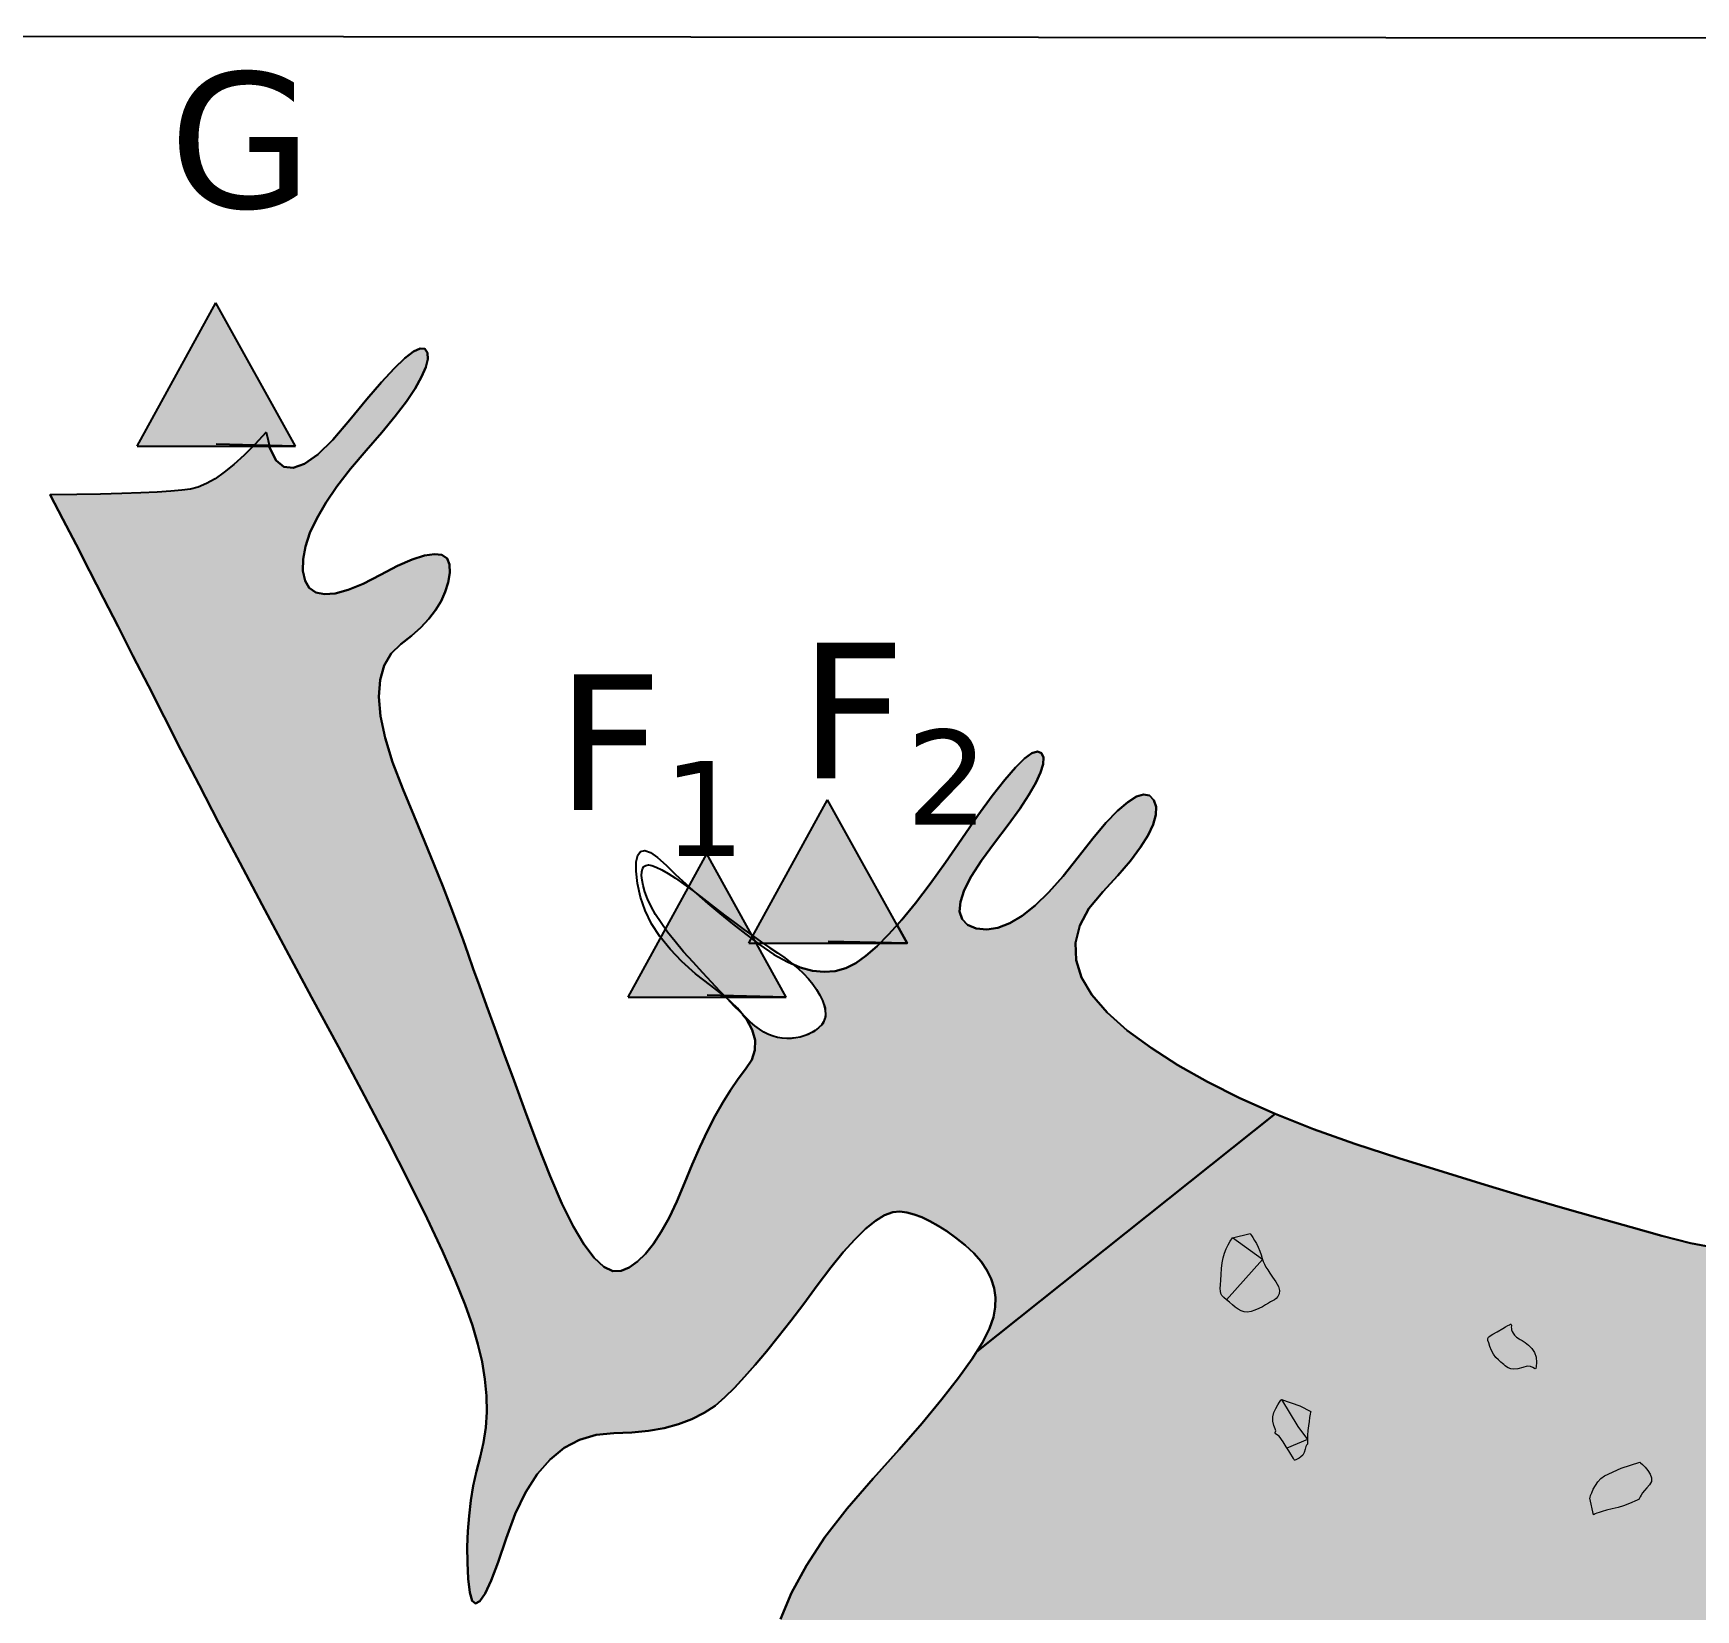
# Model space of a CAD drawing. Header units: metres. Extents: x -1178 to 131, y -250 to 398.
# Drawn here: x -793.3 to -719.8, y 328.3 to 398 of the extents above; entities that cross this region are included whole.
import ezdxf

# ---------------------------------------------------------------- set-up
doc = ezdxf.new("R2010")
doc.units = ezdxf.units.M
doc.header["$MEASUREMENT"] = 0
for name, color, linetype in [('Espace Papier - Cadre Visible', 250, 'Continuous'), ('Topo Dessin - Entrées', 250, 'Continuous'), ('Topo Dessin - Galeries', 1, 'Continuous'), ('Topo Dessin - Puits', 248, 'Continuous'), ('Topo Dessin - Spéléothèmes', 26, 'Continuous')]:
    doc.layers.add(name, color=color, linetype=linetype)
doc.layers.add('Topo Dessin - Fond', color=7, linetype='Continuous', true_color=0xdedede)
doc.styles.add('PUITS', font='WINGDNG3.TTF')
doc.linetypes.add('PUITS_2-', pattern='A,0.6,["q",PUITS,S=1,R=0,X=-0.4,Y=-1],0.6', length=1.2)

# ---------------------------------------------------------------- blocks, each defined once
blk = doc.blocks.new('*U113')
at = {"layer": 'Topo Dessin - Spéléothèmes'}
h = blk.add_hatch(color=255, dxfattribs=at)
h.dxf.hatch_style = 2
edge = h.paths.add_edge_path()
edge.add_spline(control_points=[(-0.951, 0.962), (-0.951, 0.962), (-1.165, 0.107), (-0.737, -0.214), (-0.31, -0.536), (-0.807, -0.459), (-0.31, -0.536), (0.439, -0.963), (0.76, -1.177), (0.76, -1.177), (0.76, -1.177), (1.081, -0.963), (0.974, -0.536), (0.867, -0.108), (1.081, -0.536), (0.867, -0.108), (0.653, 0.32), (0.439, 1.069), (0.439, 1.069), (0.439, 1.069), (-0.095, 1.069), (-0.095, 1.069), (-0.095, 1.069), (-0.951, 0.962), (-0.951, 0.962)], knot_values=[0, 0, 0, 0, 1, 1, 1, 2, 2, 2, 3, 3, 3, 4, 4, 4, 5, 5, 5, 6, 6, 6, 7, 7, 7, 8, 8, 8, 8], degree=3, periodic=0)
at = {"layer": 'Topo Dessin - Spéléothèmes', "lineweight": 5}
for points in [[(-0.951, 0.962), (0.225, 0.213), (0.867, -0.108)], [(0.867, -0.108), (0.225, -0.856)]]:
    blk.add_lwpolyline(points, dxfattribs=at)
at = {"layer": 'Topo Dessin - Spéléothèmes', "lineweight": 9}
blk.add_open_spline([(-0.951, 0.962), (-0.951, 0.962), (-1.165, 0.107), (-0.737, -0.214), (-0.31, -0.536), (-0.807, -0.459), (-0.31, -0.536), (0.439, -0.963), (0.76, -1.177), (0.76, -1.177), (0.76, -1.177), (1.081, -0.963), (0.974, -0.536), (0.867, -0.108), (1.081, -0.536), (0.867, -0.108), (0.653, 0.32), (0.439, 1.069), (0.439, 1.069), (0.439, 1.069), (-0.095, 1.069), (-0.095, 1.069), (-0.095, 1.069), (-0.951, 0.962), (-0.951, 0.962)], degree=3, knots=[0, 0, 0, 0, 1, 1, 1, 2, 2, 2, 3, 3, 3, 4, 4, 4, 5, 5, 5, 6, 6, 6, 7, 7, 7, 8, 8, 8, 8], dxfattribs=at)
blk = doc.blocks.new('Pierre 010')
at = {"layer": 'Topo Dessin - Spéléothèmes'}
h = blk.add_hatch(color=255, dxfattribs=at)
h.dxf.hatch_style = 2
edge = h.paths.add_edge_path()
edge.add_spline(control_points=[(-0.777, -0.303), (-0.786, -0.744), (-0.353, -1.194), (-0.353, -1.194), (-0.353, -1.194), (0.24, -1.387), (0.24, -1.387), (0.24, -1.387), (0.216, -1.283), (0.41, -0.69), (0.603, -0.097), (0.611, 0.344), (0.611, 0.344), (0.611, 0.344), (0.46, 0.528), (0.364, 0.945), (0.268, 1.363), (-0.542, 1.067), (-0.542, 1.067), (-0.542, 1.067), (-0.711, 0.37), (-0.711, 0.37), (-0.711, 0.37), (-0.777, -0.303), (-0.777, -0.303)], knot_values=[0, 0, 0, 0, 1, 1, 1, 2, 2, 2, 3, 3, 3, 4, 4, 4, 5, 5, 5, 6, 6, 6, 7, 7, 7, 8, 8, 8, 8], degree=3, periodic=0)
at = {"layer": 'Topo Dessin - Spéléothèmes', "lineweight": 9}
blk.add_open_spline([(-0.777, -0.303), (-0.786, -0.744), (-0.353, -1.194), (-0.353, -1.194), (-0.353, -1.194), (0.24, -1.387), (0.24, -1.387), (0.24, -1.387), (0.216, -1.283), (0.41, -0.69), (0.603, -0.097), (0.611, 0.344), (0.611, 0.344), (0.611, 0.344), (0.46, 0.528), (0.364, 0.945), (0.268, 1.363), (-0.542, 1.067), (-0.542, 1.067), (-0.542, 1.067), (-0.711, 0.37), (-0.711, 0.37), (-0.711, 0.37), (-0.777, -0.303), (-0.777, -0.303)], degree=3, knots=[0, 0, 0, 0, 1, 1, 1, 2, 2, 2, 3, 3, 3, 4, 4, 4, 5, 5, 5, 6, 6, 6, 7, 7, 7, 8, 8, 8, 8], dxfattribs=at)
blk = doc.blocks.new('Pierre 016')
at = {"layer": 'Topo Dessin - Spéléothèmes'}
h = blk.add_hatch(color=255, dxfattribs=at)
h.dxf.hatch_style = 2
edge = h.paths.add_edge_path()
edge.add_spline(control_points=[(0.192, 0.604), (-0.45, 0.283), (-0.45, 1.031), (-0.45, 0.283), (-0.45, -0.466), (-0.557, -0.359), (-0.129, -0.466), (0.298, -0.573), (0.726, -0.359), (0.726, -0.359), (0.726, -0.359), (1.047, -0.359), (1.154, 0.176), (1.261, 0.71), (1.688, 0.39), (1.261, 0.71), (0.833, 1.031), (0.192, 0.604), (0.192, 0.604)], knot_values=[0, 0, 0, 0, 1, 1, 1, 2, 2, 2, 3, 3, 3, 4, 4, 4, 5, 5, 5, 6, 6, 6, 6], degree=3, periodic=0)
at = {"layer": 'Topo Dessin - Spéléothèmes', "lineweight": 9}
blk.add_open_spline([(0.192, 0.604), (-0.45, 0.283), (-0.45, 1.031), (-0.45, 0.283), (-0.45, -0.466), (-0.557, -0.359), (-0.129, -0.466), (0.298, -0.573), (0.726, -0.359), (0.726, -0.359), (0.726, -0.359), (1.047, -0.359), (1.154, 0.176), (1.261, 0.71), (1.688, 0.39), (1.261, 0.71), (0.833, 1.031), (0.192, 0.604), (0.192, 0.604)], degree=3, knots=[0, 0, 0, 0, 1, 1, 1, 2, 2, 2, 3, 3, 3, 4, 4, 4, 5, 5, 5, 6, 6, 6, 6], dxfattribs=at)
blk = doc.blocks.new('*U103')
at = {"layer": 'Topo Dessin - Spéléothèmes'}
h = blk.add_hatch(color=255, dxfattribs=at)
h.dxf.hatch_style = 2
edge = h.paths.add_edge_path()
edge.add_spline(control_points=[(0.312, 1.058), (-0.009, 0.95), (-0.33, 0.737), (-0.651, 0.309), (-0.971, -0.119), (-1.078, -0.119), (-0.971, -0.44), (-0.864, -0.761), (-0.864, -1.081), (-0.543, -1.189), (-0.223, -1.295), (0.205, -1.295), (0.205, -1.295), (0.205, -1.295), (0.633, -1.402), (0.633, -0.867), (0.633, -0.333), (0.633, -0.226), (0.74, 0.095), (0.847, 0.416), (0.847, 0.843), (0.847, 0.843), (0.847, 0.843), (0.312, 1.058), (0.312, 1.058)], knot_values=[0, 0, 0, 0, 1, 1, 1, 2, 2, 2, 3, 3, 3, 4, 4, 4, 5, 5, 5, 6, 6, 6, 7, 7, 7, 8, 8, 8, 8], degree=3, periodic=0)
at = {"layer": 'Topo Dessin - Spéléothèmes', "lineweight": 5}
blk.add_lwpolyline([(-0.971, -0.44), (0.693, -0.055), (0.312, 1.058)], dxfattribs=at)
at = {"layer": 'Topo Dessin - Spéléothèmes', "lineweight": 9}
blk.add_open_spline([(0.312, 1.058), (-0.009, 0.95), (-0.33, 0.737), (-0.651, 0.309), (-0.971, -0.119), (-1.078, -0.119), (-0.971, -0.44), (-0.864, -0.761), (-0.864, -1.081), (-0.543, -1.189), (-0.223, -1.295), (0.205, -1.295), (0.205, -1.295), (0.205, -1.295), (0.633, -1.402), (0.633, -0.867), (0.633, -0.333), (0.633, -0.226), (0.74, 0.095), (0.847, 0.416), (0.847, 0.843), (0.847, 0.843), (0.847, 0.843), (0.312, 1.058), (0.312, 1.058)], degree=3, knots=[0, 0, 0, 0, 1, 1, 1, 2, 2, 2, 3, 3, 3, 4, 4, 4, 5, 5, 5, 6, 6, 6, 7, 7, 7, 8, 8, 8, 8], dxfattribs=at)

msp = doc.modelspace()

# ---------------------------------------------------------------- hatches: boundary and pattern name
at = {"layer": 'Topo Dessin - Entrées'}
h = msp.add_hatch(color=256, dxfattribs=at)
h.dxf.hatch_style = 1
h.paths.add_polyline_path([(-788.707, 379.764), (-781.707, 379.764), (-785.231, 386.097)])
h = msp.add_hatch(color=256, dxfattribs=at)
h.dxf.hatch_style = 1
h.paths.add_polyline_path([(-761.648, 357.78), (-754.648, 357.78), (-758.171, 364.113)])
h = msp.add_hatch(color=256, dxfattribs=at)
h.dxf.hatch_style = 1
h.paths.add_polyline_path([(-766.993, 355.397), (-759.993, 355.397), (-763.516, 361.73)])
at = {"layer": 'Topo Dessin - Fond'}
h = msp.add_hatch(color=256, dxfattribs=at)
h.dxf.hatch_style = 1
h.paths.add_polyline_path([(-754.338, 345.785), (-753.999, 345.66), (-753.646, 345.494), (-753.278, 345.288), (-752.895, 345.041), (-752.496, 344.753), (-752.083, 344.425), (-751.695, 344.071), (-751.373, 343.704), (-751.117, 343.324), (-750.927, 342.933), (-750.803, 342.529), (-750.745, 342.112), (-750.752, 341.683), (-750.826, 341.242), (-751.002, 340.739), (-751.319, 340.125), (-751.582, 339.707), (-738.364, 350.236), (-739.929, 350.933), (-741.366, 351.65), (-742.677, 352.387), (-743.86, 353.145), (-744.916, 353.924), (-745.802, 354.71), (-746.473, 355.49), (-746.93, 356.265), (-747.172, 357.034), (-747.201, 357.797), (-747.015, 358.555), (-746.614, 359.307), (-745.999, 360.054), (-745.332, 360.768), (-744.775, 361.423), (-744.328, 362.019), (-743.991, 362.556), (-743.764, 363.033), (-743.647, 363.452), (-743.64, 363.811), (-743.743, 364.111), (-743.934, 364.308), (-744.189, 364.359), (-744.509, 364.263), (-744.894, 364.021), (-745.344, 363.632), (-745.858, 363.097), (-746.438, 362.415), (-747.082, 361.587), (-747.745, 360.748), (-748.379, 360.037), (-748.986, 359.453), (-749.564, 358.995), (-750.114, 358.664), (-750.635, 358.46), (-751.129, 358.382), (-751.594, 358.431), (-751.976, 358.589), (-752.22, 358.837), (-752.326, 359.175), (-752.294, 359.603), (-752.123, 360.122), (-751.814, 360.73), (-751.367, 361.429), (-750.782, 362.218), (-750.177, 363.009), (-749.671, 363.716), (-749.264, 364.339), (-748.955, 364.877), (-748.745, 365.331), (-748.633, 365.7), (-748.621, 365.984), (-748.707, 366.184), (-748.88, 366.263), (-749.13, 366.184), (-749.455, 365.948), (-749.857, 365.553), (-750.335, 365.001), (-750.889, 364.291), (-751.52, 363.423), (-752.226, 362.398), (-752.951, 361.346), (-753.636, 360.398), (-754.282, 359.554), (-754.888, 358.814), (-755.095, 358.583), (-754.648, 357.78), (-755.852, 357.78), (-755.982, 357.648), (-756.47, 357.221), (-756.919, 356.899), (-757.36, 356.675), (-757.827, 356.544), (-758.319, 356.506), (-758.836, 356.561), (-759.379, 356.709), (-759.676, 356.834), (-759.485, 356.674), (-759.238, 356.442), (-759.018, 356.207), (-758.823, 355.969), (-758.654, 355.728), (-758.512, 355.483), (-758.399, 355.244), (-758.281, 354.911), (-758.26, 354.532), (-758.375, 354.218), (-758.563, 354.03), (-758.784, 353.866), (-759.11, 353.706), (-759.379, 353.629), (-759.566, 353.593), (-759.872, 353.558), (-760.172, 353.575), (-760.377, 353.609), (-760.581, 353.666), (-760.783, 353.745), (-760.983, 353.847), (-761.182, 353.972), (-761.379, 354.12), (-761.574, 354.29), (-761.925, 354.624), (-761.756, 354.415), (-761.498, 353.946), (-761.373, 353.491), (-761.38, 353.05), (-761.52, 352.624), (-761.792, 352.211), (-762.13, 351.777), (-762.469, 351.287), (-762.807, 350.74), (-763.145, 350.138), (-763.484, 349.478), (-763.822, 348.763), (-764.161, 347.991), (-764.499, 347.163), (-764.839, 346.353), (-765.181, 345.636), (-765.527, 345.012), (-765.875, 344.481), (-766.226, 344.043), (-766.58, 343.697), (-766.937, 343.445), (-767.297, 343.286), (-767.67, 343.275), (-768.069, 343.468), (-768.494, 343.863), (-768.943, 344.463), (-769.419, 345.266), (-769.919, 346.272), (-770.445, 347.481), (-770.996, 348.894), (-771.538, 350.351), (-772.034, 351.692), (-772.485, 352.916), (-772.891, 354.025), (-773.252, 355.017), (-773.568, 355.893), (-773.839, 356.653), (-774.064, 357.297), (-774.287, 357.924), (-774.549, 358.633), (-774.851, 359.423), (-775.192, 360.295), (-775.573, 361.249), (-775.993, 362.284), (-776.453, 363.401), (-776.952, 364.6), (-777.408, 365.784), (-777.736, 366.859), (-777.938, 367.824), (-778.012, 368.679), (-777.96, 369.424), (-777.781, 370.059), (-777.475, 370.585), (-777.042, 371), (-776.574, 371.365), (-776.162, 371.738), (-775.807, 372.12), (-775.508, 372.51), (-775.266, 372.909), (-775.08, 373.316), (-774.95, 373.732), (-774.877, 374.156), (-774.885, 374.529), (-775.001, 374.792), (-775.223, 374.946), (-775.553, 374.989), (-775.99, 374.923), (-776.535, 374.747), (-777.186, 374.461), (-777.945, 374.065), (-778.709, 373.674), (-779.377, 373.401), (-779.95, 373.246), (-780.426, 373.209), (-780.807, 373.291), (-781.092, 373.491), (-781.281, 373.809), (-781.374, 374.246), (-781.37, 374.763), (-781.267, 375.322), (-781.065, 375.923), (-780.765, 376.567), (-780.366, 377.253), (-779.868, 377.981), (-779.272, 378.752), (-778.576, 379.565), (-777.883, 380.362), (-777.291, 381.086), (-776.8, 381.737), (-776.411, 382.314), (-776.123, 382.818), (-775.937, 383.249), (-775.852, 383.607), (-775.869, 383.892), (-775.982, 384.062), (-776.185, 384.078), (-776.478, 383.938), (-776.862, 383.644), (-777.336, 383.194), (-777.9, 382.59), (-778.554, 381.831), (-779.298, 380.917), (-780.047, 380.041), (-780.714, 379.395), (-781.299, 378.981), (-781.803, 378.798), (-782.224, 378.846), (-782.564, 379.125), (-782.887, 379.764), (-783.569, 379.764), (-783.972, 379.361), (-784.425, 378.95), (-784.854, 378.603), (-785.261, 378.321), (-785.644, 378.104), (-786.005, 377.951), (-786.342, 377.863), (-786.725, 377.81), (-787.22, 377.763), (-787.827, 377.722), (-788.546, 377.688), (-789.379, 377.659), (-790.323, 377.637), (-791.38, 377.622), (-792.549, 377.612), (-791.989, 376.53), (-791.408, 375.406), (-790.808, 374.24), (-790.189, 373.033), (-789.549, 371.783), (-788.89, 370.492), (-788.211, 369.16), (-787.513, 367.785), (-786.773, 366.336), (-785.969, 364.78), (-785.101, 363.117), (-784.169, 361.347), (-783.174, 359.469), (-782.115, 357.485), (-780.991, 355.393), (-779.804, 353.194), (-778.645, 351.031), (-777.605, 349.045), (-776.685, 347.238), (-775.883, 345.608), (-775.201, 344.157), (-774.638, 342.883), (-774.195, 341.787), (-773.871, 340.87), (-773.634, 340.054), (-773.453, 339.263), (-773.327, 338.498), (-773.258, 337.759), (-773.243, 337.045), (-773.285, 336.356), (-773.382, 335.693), (-773.534, 335.056), (-773.7, 334.425), (-773.838, 333.783), (-773.947, 333.128), (-774.027, 332.461), (-774.079, 331.783), (-774.102, 331.092), (-774.097, 330.389), (-774.063, 329.675), (-773.995, 329.072), (-773.886, 328.705), (-773.736, 328.573), (-773.546, 328.678), (-773.315, 329.018), (-773.044, 329.593), (-772.732, 330.405), (-772.38, 331.452), (-771.979, 332.545), (-771.523, 333.491), (-771.011, 334.292), (-770.444, 334.948), (-769.821, 335.457), (-769.142, 335.822), (-768.408, 336.04), (-767.618, 336.113), (-766.826, 336.138), (-766.085, 336.212), (-765.395, 336.336), (-764.756, 336.509), (-764.169, 336.732), (-763.632, 337.005), (-763.147, 337.327), (-762.712, 337.698), (-762.291, 338.123), (-761.844, 338.602), (-761.371, 339.138), (-760.873, 339.728), (-760.349, 340.375), (-759.8, 341.077), (-759.225, 341.834), (-758.624, 342.647), (-758.031, 343.434), (-757.476, 344.113), (-756.96, 344.683), (-756.484, 345.146), (-756.047, 345.5), (-755.648, 345.746), (-755.289, 345.885), (-754.969, 345.915), (-754.661, 345.87)])
h.paths.add_polyline_path([(-761.367, 362.146), (-752.233, 362.146), (-752.233, 374.227), (-761.367, 374.227)], flags=25)
h = msp.add_hatch(color=256, dxfattribs=at)
h.dxf.hatch_style = 1
h.paths.add_polyline_path([(-698.182, 319.368), (-698.598, 320.436), (-698.654, 321.259), (-698.557, 321.836), (-698.321, 322.381), (-697.947, 322.895), (-697.436, 323.378), (-696.786, 323.83), (-695.997, 324.251), (-695.163, 324.661), (-694.373, 325.08), (-693.628, 325.506), (-692.929, 325.942), (-692.275, 326.385), (-691.666, 326.837), (-691.102, 327.298), (-690.583, 327.767), (-690.141, 328.333), (-689.81, 329.086), (-689.589, 330.024), (-689.477, 331.148), (-689.477, 331.658), (-714.998, 345.362), (-715.822, 344.803), (-716.735, 344.438), (-717.734, 344.267), (-718.822, 344.291), (-719.996, 344.51), (-721.264, 344.844), (-722.631, 345.218), (-724.096, 345.63), (-725.661, 346.081), (-727.324, 346.57), (-729.086, 347.098), (-730.947, 347.665), (-732.907, 348.27), (-734.853, 348.905), (-736.672, 349.56), (-738.364, 350.236), (-751.582, 339.707), (-751.776, 339.4), (-752.372, 338.563), (-753.109, 337.616), (-753.985, 336.557), (-755.002, 335.387), (-756.158, 334.106), (-757.303, 332.788), (-758.286, 331.506), (-759.105, 330.261), (-759.762, 329.052), (-760.256, 327.88), (-760.587, 326.744), (-760.755, 325.645), (-760.76, 324.582), (-760.689, 323.484), (-760.626, 322.282), (-760.572, 320.974), (-760.528, 319.561), (-760.492, 318.042), (-760.465, 316.418), (-760.447, 314.689), (-760.438, 312.854), (-760.414, 311.025), (-760.351, 309.314), (-760.248, 307.719), (-760.107, 306.242), (-759.927, 304.881), (-759.707, 303.638), (-759.449, 302.512), (-759.151, 301.503), (-758.837, 300.517), (-758.531, 299.458), (-758.231, 298.327), (-757.938, 297.124), (-757.653, 295.849), (-757.374, 294.501), (-757.103, 293.081), (-756.838, 291.589), (-756.621, 290.084), (-756.491, 288.622), (-756.45, 287.205), (-756.496, 285.833), (-756.63, 284.505), (-756.852, 283.222), (-757.161, 281.983), (-757.559, 280.789), (-757.98, 279.598), (-758.36, 278.371), (-758.7, 277.106), (-759, 275.805), (-759.259, 274.466), (-759.478, 273.091), (-759.656, 271.679), (-759.794, 270.23), (-759.926, 268.737), (-760.088, 267.192), (-760.279, 265.596), (-760.499, 263.948), (-760.749, 262.25), (-761.028, 260.499), (-761.337, 258.698), (-761.675, 256.845), (-762.011, 254.989), (-762.317, 253.178), (-762.591, 251.411), (-762.833, 249.69), (-763.044, 248.013), (-763.224, 246.382), (-761.894, 247.396), (-760.61, 248.254), (-759.373, 248.955), (-758.183, 249.501), (-757.039, 249.889), (-755.941, 250.122), (-754.89, 250.198), (-753.886, 250.118), (-752.88, 249.869), (-751.826, 249.435), (-750.723, 248.819), (-749.571, 248.019), (-748.37, 247.035), (-747.12, 245.869), (-745.821, 244.518), (-744.474, 242.985), (-744.221, 244.937), (-744.039, 246.975), (-743.926, 249.099), (-743.883, 251.31), (-743.91, 253.606), (-744.006, 255.988), (-744.117, 258.34), (-744.187, 260.544), (-744.215, 262.601), (-744.203, 264.51), (-744.15, 266.272), (-744.055, 267.886), (-743.92, 269.352), (-743.744, 270.672), (-743.459, 271.841), (-742.997, 272.859), (-742.36, 273.726), (-741.546, 274.441), (-740.555, 275.004), (-739.388, 275.416), (-738.045, 275.676), (-736.526, 275.785), (-735.002, 275.86), (-733.647, 276.022), (-732.46, 276.27), (-731.441, 276.604), (-730.59, 277.024), (-729.907, 277.53), (-729.392, 278.122), (-729.046, 278.8), (-728.861, 279.464), (-728.832, 280.013), (-728.959, 280.447), (-729.242, 280.766), (-729.681, 280.971), (-730.276, 281.061), (-731.026, 281.037), (-731.933, 280.897), (-732.903, 280.725), (-733.844, 280.602), (-734.756, 280.529), (-735.64, 280.504), (-736.495, 280.529), (-737.321, 280.602), (-738.119, 280.725), (-738.888, 280.897), (-739.612, 281.106), (-740.274, 281.34), (-740.875, 281.598), (-741.414, 281.881), (-741.892, 282.188), (-742.308, 282.52), (-742.85, 283.064), (-743.186, 283.675), (-743.35, 284.142), (-743.448, 284.658), (-743.481, 285.224), (-743.448, 285.838), (-743.35, 286.502), (-743.186, 287.215), (-742.956, 287.977), (-742.665, 288.775), (-742.318, 289.598), (-741.913, 290.443), (-741.451, 291.313), (-740.933, 292.206), (-740.358, 293.124), (-739.725, 294.064), (-739.036, 295.029), (-738.259, 295.934), (-737.363, 296.697), (-736.348, 297.318), (-735.213, 297.797), (-733.96, 298.133), (-732.587, 298.327), (-731.095, 298.379), (-729.484, 298.289), (-727.864, 298.164), (-726.345, 298.114), (-724.928, 298.137), (-723.611, 298.235), (-722.395, 298.406), (-721.28, 298.652), (-720.266, 298.972), (-719.354, 299.365), (-718.505, 299.729), (-717.683, 299.957), (-716.889, 300.052), (-716.121, 300.011), (-715.38, 299.836), (-714.666, 299.527), (-713.979, 299.083), (-713.319, 298.504), (-712.665, 297.828), (-711.998, 297.091), (-711.318, 296.293), (-710.624, 295.435), (-709.917, 294.517), (-709.196, 293.538), (-708.462, 292.498), (-707.714, 291.398), (-707.038, 290.288), (-706.516, 289.218), (-706.148, 288.188), (-705.936, 287.199), (-705.879, 286.251), (-705.977, 285.342), (-706.229, 284.474), (-706.637, 283.646), (-707.102, 282.829), (-707.526, 281.991), (-707.91, 281.133), (-708.253, 280.255), (-708.556, 279.357), (-708.819, 278.438), (-709.041, 277.5), (-709.223, 276.541), (-709.281, 275.599), (-709.129, 274.711), (-708.769, 273.876), (-708.199, 273.096), (-707.421, 272.369), (-706.435, 271.696), (-705.239, 271.077), (-703.835, 270.512), (-702.414, 269.943), (-672.353, 275.515), (-671.91, 276.963), (-671.575, 278.602), (-671.346, 280.433), (-671.225, 282.456), (-671.211, 284.67), (-671.304, 287.076), (-671.504, 289.674), (-671.812, 292.463), (-672.112, 295.18), (-672.291, 297.562), (-672.349, 299.609), (-672.286, 301.32), (-672.101, 302.696), (-671.795, 303.737), (-671.572, 304.106), (-684.348, 316.31), (-685.71, 315.867), (-687.887, 315.246), (-689.816, 314.78), (-691.496, 314.469), (-692.929, 314.312), (-694.114, 314.311), (-695.05, 314.464), (-695.738, 314.773), (-696.178, 315.236), (-696.489, 315.784), (-696.793, 316.346), (-697.087, 316.922), (-697.374, 317.513), (-697.651, 318.117), (-697.921, 318.735)])

# ---------------------------------------------------------------- linework, layer by layer
at = {"layer": 'Espace Papier - Cadre Visible'}
msp.add_line((-660.487, 397.751), (-965.19, 398.018), dxfattribs=at)
at = {"layer": 'Topo Dessin - Entrées'}
for p, q in [((-788.707, 379.764), (-785.231, 386.097)), ((-781.707, 379.764), (-785.231, 386.097)), ((-788.707, 379.764), (-781.707, 379.764)), ((-781.707, 379.764), (-785.206, 379.843)), ((-761.648, 357.78), (-758.171, 364.113)), ((-754.648, 357.78), (-758.171, 364.113)), ((-766.993, 355.397), (-763.516, 361.73)), ((-759.993, 355.397), (-763.516, 361.73)), ((-761.648, 357.78), (-754.648, 357.78)), ((-754.648, 357.78), (-758.147, 357.859)), ((-766.993, 355.397), (-759.993, 355.397)), ((-759.993, 355.397), (-763.492, 355.476))]:
    msp.add_line(p, q, dxfattribs=at)
at = {"layer": 'Topo Dessin - Fond'}
msp.add_line((-751.582, 339.707), (-738.364, 350.236), dxfattribs=at)
msp.add_lwpolyline([(-738.364, 350.236), (-739.929, 350.933), (-741.366, 351.65), (-742.677, 352.387), (-743.86, 353.145), (-744.916, 353.924), (-745.802, 354.71), (-746.473, 355.49), (-746.93, 356.265), (-747.172, 357.034), (-747.201, 357.797), (-747.015, 358.555), (-746.614, 359.307), (-745.999, 360.054), (-745.332, 360.768), (-744.775, 361.423), (-744.328, 362.019), (-743.991, 362.556), (-743.764, 363.033), (-743.647, 363.452), (-743.64, 363.811), (-743.743, 364.111), (-743.934, 364.308), (-744.189, 364.359), (-744.509, 364.263), (-744.894, 364.021), (-745.344, 363.632), (-745.858, 363.097), (-746.438, 362.415), (-747.082, 361.587), (-747.745, 360.748), (-748.379, 360.037), (-748.986, 359.453), (-749.564, 358.995), (-750.114, 358.664), (-750.635, 358.46), (-751.129, 358.382), (-751.594, 358.431), (-751.976, 358.589), (-752.22, 358.837), (-752.326, 359.175), (-752.294, 359.603), (-752.123, 360.122), (-751.814, 360.73), (-751.367, 361.429), (-750.782, 362.218), (-750.177, 363.009), (-749.671, 363.716), (-749.264, 364.339), (-748.955, 364.877), (-748.745, 365.331), (-748.633, 365.7), (-748.621, 365.984), (-748.707, 366.184), (-748.88, 366.263), (-749.13, 366.184), (-749.455, 365.948), (-749.857, 365.553), (-750.335, 365.001), (-750.889, 364.291), (-751.52, 363.423), (-752.226, 362.398), (-752.951, 361.346), (-753.636, 360.398), (-754.282, 359.554), (-754.888, 358.814), (-755.095, 358.583), (-754.648, 357.78), (-755.852, 357.78), (-755.982, 357.648), (-756.47, 357.221), (-756.919, 356.899), (-757.36, 356.675), (-757.827, 356.544), (-758.319, 356.506), (-758.836, 356.561), (-759.379, 356.709), (-759.676, 356.834), (-759.485, 356.674), (-759.238, 356.442), (-759.018, 356.207), (-758.823, 355.969), (-758.654, 355.728), (-758.512, 355.483), (-758.399, 355.244), (-758.281, 354.911), (-758.26, 354.532), (-758.375, 354.218), (-758.563, 354.03), (-758.784, 353.866), (-759.11, 353.706), (-759.379, 353.629), (-759.566, 353.593), (-759.872, 353.558), (-760.172, 353.575), (-760.377, 353.609), (-760.581, 353.666), (-760.783, 353.745), (-760.983, 353.847), (-761.182, 353.972), (-761.379, 354.12), (-761.574, 354.29), (-761.925, 354.624), (-761.756, 354.415), (-761.498, 353.946), (-761.373, 353.491), (-761.38, 353.05), (-761.52, 352.624), (-761.792, 352.211), (-762.13, 351.777), (-762.469, 351.287), (-762.807, 350.74), (-763.145, 350.138), (-763.484, 349.478), (-763.822, 348.763), (-764.161, 347.991), (-764.499, 347.163), (-764.839, 346.353), (-765.181, 345.636), (-765.527, 345.012), (-765.875, 344.481), (-766.226, 344.043), (-766.58, 343.697), (-766.937, 343.445), (-767.297, 343.286), (-767.67, 343.275), (-768.069, 343.468), (-768.494, 343.863), (-768.943, 344.463), (-769.419, 345.266), (-769.919, 346.272), (-770.445, 347.481), (-770.996, 348.894), (-771.538, 350.351), (-772.034, 351.692), (-772.485, 352.916), (-772.891, 354.025), (-773.252, 355.017), (-773.568, 355.893), (-773.839, 356.653), (-774.064, 357.297), (-774.287, 357.924), (-774.549, 358.633), (-774.851, 359.423), (-775.192, 360.295), (-775.573, 361.249), (-775.993, 362.284), (-776.453, 363.401), (-776.952, 364.6), (-777.408, 365.784), (-777.736, 366.859), (-777.938, 367.824), (-778.012, 368.679), (-777.96, 369.424), (-777.781, 370.059), (-777.475, 370.585), (-777.042, 371), (-776.574, 371.365), (-776.162, 371.738), (-775.807, 372.12), (-775.508, 372.51), (-775.266, 372.909), (-775.08, 373.316), (-774.95, 373.732), (-774.877, 374.156), (-774.885, 374.529), (-775.001, 374.792), (-775.223, 374.946), (-775.553, 374.989), (-775.99, 374.923), (-776.535, 374.747), (-777.186, 374.461), (-777.945, 374.065), (-778.709, 373.674), (-779.377, 373.401), (-779.95, 373.246), (-780.426, 373.209), (-780.807, 373.291), (-781.092, 373.491), (-781.281, 373.809), (-781.374, 374.246), (-781.37, 374.763), (-781.267, 375.322), (-781.065, 375.923), (-780.765, 376.567), (-780.366, 377.253), (-779.868, 377.981), (-779.272, 378.752), (-778.576, 379.565), (-777.883, 380.362), (-777.291, 381.086), (-776.8, 381.737), (-776.411, 382.314), (-776.123, 382.818), (-775.937, 383.249), (-775.852, 383.607), (-775.869, 383.892), (-775.982, 384.062), (-776.185, 384.078), (-776.478, 383.938), (-776.862, 383.644), (-777.336, 383.194), (-777.9, 382.59), (-778.554, 381.831), (-779.298, 380.917), (-780.047, 380.041), (-780.714, 379.395), (-781.299, 378.981), (-781.803, 378.798), (-782.224, 378.846), (-782.564, 379.125), (-782.887, 379.764), (-783.569, 379.764), (-783.972, 379.361), (-784.425, 378.95), (-784.854, 378.603), (-785.261, 378.321), (-785.644, 378.104), (-786.005, 377.951), (-786.342, 377.863), (-786.725, 377.81), (-787.22, 377.763), (-787.827, 377.722), (-788.546, 377.688), (-789.379, 377.659), (-790.323, 377.637), (-791.38, 377.622), (-792.549, 377.612), (-791.989, 376.53), (-791.408, 375.406), (-790.808, 374.24), (-790.189, 373.033), (-789.549, 371.783), (-788.89, 370.492), (-788.211, 369.16), (-787.513, 367.785), (-786.773, 366.336), (-785.969, 364.78), (-785.101, 363.117), (-784.169, 361.347), (-783.174, 359.469), (-782.115, 357.485), (-780.991, 355.393), (-779.804, 353.194), (-778.645, 351.031), (-777.605, 349.045), (-776.685, 347.238), (-775.883, 345.608), (-775.201, 344.157), (-774.638, 342.883), (-774.195, 341.787), (-773.871, 340.87), (-773.634, 340.054), (-773.453, 339.263), (-773.327, 338.498), (-773.258, 337.759), (-773.243, 337.045), (-773.285, 336.356), (-773.382, 335.693), (-773.534, 335.056), (-773.7, 334.425), (-773.838, 333.783), (-773.947, 333.128), (-774.027, 332.461), (-774.079, 331.783), (-774.102, 331.092), (-774.097, 330.389), (-774.063, 329.675), (-773.995, 329.072), (-773.886, 328.705), (-773.736, 328.573), (-773.546, 328.678), (-773.315, 329.018), (-773.044, 329.593), (-772.732, 330.405), (-772.38, 331.452), (-771.979, 332.545), (-771.523, 333.491), (-771.011, 334.292), (-770.444, 334.948), (-769.821, 335.457), (-769.142, 335.822), (-768.408, 336.04), (-767.618, 336.113), (-766.826, 336.138), (-766.085, 336.212), (-765.395, 336.336), (-764.756, 336.509), (-764.169, 336.732), (-763.632, 337.005), (-763.147, 337.327), (-762.712, 337.698), (-762.291, 338.123), (-761.844, 338.602), (-761.371, 339.138), (-760.873, 339.728), (-760.349, 340.375), (-759.8, 341.077), (-759.225, 341.834), (-758.624, 342.647), (-758.031, 343.434), (-757.476, 344.113), (-756.96, 344.683), (-756.484, 345.146), (-756.047, 345.5), (-755.648, 345.746), (-755.289, 345.885), (-754.969, 345.915), (-754.661, 345.87), (-754.338, 345.785), (-753.999, 345.66), (-753.646, 345.494), (-753.278, 345.288), (-752.895, 345.041), (-752.496, 344.753), (-752.083, 344.425), (-751.695, 344.071), (-751.373, 343.704), (-751.117, 343.324), (-750.927, 342.933), (-750.803, 342.529), (-750.745, 342.112), (-750.752, 341.683), (-750.826, 341.242), (-751.002, 340.739), (-751.319, 340.125), (-751.582, 339.707)], close=True, dxfattribs=at)
msp.add_lwpolyline([(-718.822, 344.291), (-719.996, 344.51), (-721.264, 344.844), (-722.631, 345.218), (-724.096, 345.63), (-725.661, 346.081), (-727.324, 346.57), (-729.086, 347.098), (-730.947, 347.665), (-732.907, 348.27), (-734.853, 348.905), (-736.672, 349.56), (-738.364, 350.236), (-751.582, 339.707), (-751.776, 339.4), (-752.372, 338.563), (-753.109, 337.616), (-753.985, 336.557), (-755.002, 335.387), (-756.158, 334.106), (-757.303, 332.788), (-758.286, 331.506), (-759.105, 330.261), (-759.762, 329.052), (-760.256, 327.88)], dxfattribs=at)
at = {"layer": 'Topo Dessin - Galeries'}
for points in [[(-782.998, 380.376), (-782.822, 379.635), (-782.564, 379.125), (-782.224, 378.846), (-781.803, 378.798), (-781.299, 378.981), (-780.714, 379.395), (-780.047, 380.041), (-779.298, 380.917), (-778.554, 381.831), (-777.9, 382.59), (-777.336, 383.194), (-776.862, 383.644), (-776.478, 383.938), (-776.185, 384.078), (-775.982, 384.062), (-775.869, 383.892), (-775.852, 383.607), (-775.937, 383.249), (-776.123, 382.818), (-776.411, 382.314), (-776.8, 381.737), (-777.291, 381.086), (-777.883, 380.362), (-778.576, 379.565), (-779.272, 378.752), (-779.868, 377.981), (-780.366, 377.253), (-780.765, 376.567), (-781.065, 375.923), (-781.267, 375.322), (-781.37, 374.763), (-781.374, 374.246), (-781.281, 373.809), (-781.092, 373.491), (-780.807, 373.291), (-780.426, 373.209), (-779.95, 373.246), (-779.377, 373.401), (-778.709, 373.674), (-777.945, 374.065), (-777.186, 374.461), (-776.535, 374.747), (-775.99, 374.923), (-775.553, 374.989), (-775.223, 374.946), (-775.001, 374.792), (-774.885, 374.529), (-774.877, 374.156), (-774.95, 373.732), (-775.08, 373.316), (-775.266, 372.909), (-775.508, 372.51), (-775.807, 372.12), (-776.162, 371.738), (-776.574, 371.365), (-777.042, 371), (-777.475, 370.585), (-777.781, 370.059), (-777.96, 369.424), (-778.012, 368.679), (-777.938, 367.824), (-777.736, 366.859), (-777.408, 365.784), (-776.952, 364.6), (-776.453, 363.401), (-775.993, 362.284), (-775.573, 361.249), (-775.192, 360.295), (-774.851, 359.423), (-774.549, 358.633), (-774.287, 357.924), (-774.064, 357.297), (-773.839, 356.653), (-773.568, 355.893), (-773.252, 355.017), (-772.891, 354.025), (-772.485, 352.916), (-772.034, 351.692), (-771.538, 350.351), (-770.996, 348.894), (-770.445, 347.481), (-769.919, 346.272), (-769.419, 345.266), (-768.943, 344.463), (-768.494, 343.863), (-768.069, 343.468), (-767.67, 343.275), (-767.297, 343.286), (-766.937, 343.445), (-766.58, 343.697), (-766.226, 344.043), (-765.875, 344.481), (-765.527, 345.012), (-765.181, 345.636), (-764.839, 346.353), (-764.499, 347.163), (-764.161, 347.991), (-763.822, 348.763), (-763.484, 349.478), (-763.145, 350.138), (-762.807, 350.74), (-762.469, 351.287), (-762.13, 351.777), (-761.792, 352.211), (-761.52, 352.624), (-761.38, 353.05), (-761.373, 353.491), (-761.498, 353.946), (-761.756, 354.415), (-762.147, 354.899), (-762.67, 355.396), (-763.326, 355.907), (-764.008, 356.431), (-764.612, 356.966), (-765.136, 357.513), (-765.582, 358.071), (-765.949, 358.64), (-766.236, 359.22), (-766.445, 359.812), (-766.575, 360.415), (-766.634, 360.96), (-766.631, 361.378), (-766.566, 361.67), (-766.439, 361.835), (-766.25, 361.873), (-765.999, 361.784), (-765.686, 361.568), (-765.311, 361.226), (-764.891, 360.816), (-764.443, 360.398), (-763.966, 359.971), (-763.461, 359.536), (-762.928, 359.092), (-762.367, 358.64), (-761.778, 358.179), (-761.16, 357.71), (-760.541, 357.283), (-759.947, 356.949), (-759.379, 356.709), (-758.836, 356.561), (-758.319, 356.506), (-757.827, 356.544), (-757.36, 356.675), (-756.919, 356.899), (-756.47, 357.221), (-755.982, 357.648), (-755.455, 358.179), (-754.888, 358.814), (-754.282, 359.554), (-753.636, 360.398), (-752.951, 361.346), (-752.226, 362.398), (-751.52, 363.423), (-750.889, 364.291), (-750.335, 365.001), (-749.857, 365.553), (-749.455, 365.948), (-749.13, 366.184), (-748.88, 366.263), (-748.707, 366.184), (-748.621, 365.984), (-748.633, 365.7), (-748.745, 365.331), (-748.955, 364.877), (-749.264, 364.339), (-749.671, 363.716), (-750.177, 363.009), (-750.782, 362.218), (-751.367, 361.429), (-751.814, 360.73), (-752.123, 360.122), (-752.294, 359.603), (-752.326, 359.175), (-752.22, 358.837), (-751.976, 358.589), (-751.594, 358.431), (-751.129, 358.382), (-750.635, 358.46), (-750.114, 358.664), (-749.564, 358.995), (-748.986, 359.453), (-748.379, 360.037), (-747.745, 360.748), (-747.082, 361.587), (-746.438, 362.415), (-745.858, 363.097), (-745.344, 363.632), (-744.894, 364.021), (-744.509, 364.263), (-744.189, 364.359), (-743.934, 364.308), (-743.743, 364.111), (-743.64, 363.811), (-743.647, 363.452), (-743.764, 363.033), (-743.991, 362.556), (-744.328, 362.019), (-744.775, 361.423), (-745.332, 360.768), (-745.999, 360.054), (-746.614, 359.307), (-747.015, 358.555), (-747.201, 357.797), (-747.172, 357.034), (-746.93, 356.265), (-746.473, 355.49), (-745.802, 354.71), (-744.916, 353.924), (-743.86, 353.145), (-742.677, 352.387), (-741.366, 351.65), (-739.929, 350.933), (-738.364, 350.236), (-736.672, 349.56), (-734.853, 348.905), (-732.907, 348.27), (-730.947, 347.665), (-729.086, 347.098), (-727.324, 346.57), (-725.661, 346.081), (-724.096, 345.63), (-722.631, 345.218), (-721.264, 344.844), (-719.996, 344.51), (-718.822, 344.291)], [(-760.256, 327.88), (-759.762, 329.052), (-759.105, 330.261), (-758.286, 331.506), (-757.303, 332.788), (-756.158, 334.106), (-755.002, 335.387), (-753.985, 336.557), (-753.109, 337.616), (-752.372, 338.563), (-751.776, 339.4), (-751.319, 340.125), (-751.002, 340.739), (-750.826, 341.242), (-750.752, 341.683), (-750.745, 342.112), (-750.803, 342.529), (-750.927, 342.933), (-751.117, 343.324), (-751.373, 343.704), (-751.695, 344.071), (-752.083, 344.425), (-752.496, 344.753), (-752.895, 345.041), (-753.278, 345.288), (-753.646, 345.494), (-753.999, 345.66), (-754.338, 345.785), (-754.661, 345.87), (-754.969, 345.915), (-755.289, 345.885), (-755.648, 345.746), (-756.047, 345.5), (-756.484, 345.146), (-756.96, 344.683), (-757.476, 344.113), (-758.031, 343.434), (-758.624, 342.647), (-759.225, 341.834), (-759.8, 341.077), (-760.349, 340.375), (-760.873, 339.728), (-761.371, 339.138), (-761.844, 338.602), (-762.291, 338.123), (-762.712, 337.698), (-763.147, 337.327), (-763.632, 337.005), (-764.169, 336.732), (-764.756, 336.509), (-765.395, 336.336), (-766.085, 336.212), (-766.826, 336.138), (-767.618, 336.113), (-768.408, 336.04), (-769.142, 335.822), (-769.821, 335.457), (-770.444, 334.948), (-771.011, 334.292), (-771.523, 333.491), (-771.979, 332.545), (-772.38, 331.452), (-772.732, 330.405), (-773.044, 329.593), (-773.315, 329.018), (-773.546, 328.678), (-773.736, 328.573), (-773.886, 328.705), (-773.995, 329.072), (-774.063, 329.675), (-774.097, 330.389), (-774.102, 331.092), (-774.079, 331.783), (-774.027, 332.461), (-773.947, 333.128), (-773.838, 333.783), (-773.7, 334.425), (-773.534, 335.056), (-773.382, 335.693), (-773.285, 336.356), (-773.243, 337.045), (-773.258, 337.759), (-773.327, 338.498), (-773.453, 339.263), (-773.634, 340.054), (-773.871, 340.87), (-774.195, 341.787), (-774.638, 342.883), (-775.201, 344.157), (-775.883, 345.608), (-776.685, 347.238), (-777.605, 349.045), (-778.645, 351.031), (-779.804, 353.194), (-780.991, 355.393), (-782.115, 357.485), (-783.174, 359.469), (-784.169, 361.347), (-785.101, 363.117), (-785.969, 364.78), (-786.773, 366.336), (-787.513, 367.785), (-788.211, 369.16), (-788.89, 370.492), (-789.549, 371.783), (-790.189, 373.033), (-790.808, 374.24), (-791.408, 375.406), (-791.989, 376.53), (-792.549, 377.612)]]:
    msp.add_lwpolyline(points, dxfattribs=at)
at = {"layer": 'Topo Dessin - Puits', "linetype": 'Continuous', "flags": 128}
msp.add_lwpolyline([(-782.998, 380.376), (-783.497, 379.836), (-783.972, 379.361), (-784.425, 378.95), (-784.854, 378.603), (-785.261, 378.321), (-785.644, 378.104), (-786.005, 377.951), (-786.342, 377.863), (-786.725, 377.81), (-787.22, 377.763), (-787.827, 377.722), (-788.546, 377.688), (-789.379, 377.659), (-790.323, 377.637), (-791.38, 377.622), (-792.549, 377.612)], dxfattribs=at)
at = {"layer": 'Topo Dessin - Puits', "linetype": 'PUITS_2-', "flags": 128}
msp.add_lwpolyline([(-761.574, 354.29), (-761.784, 354.49), (-762.025, 354.727), (-762.297, 355.002), (-762.6, 355.314), (-762.933, 355.663), (-763.297, 356.05), (-763.692, 356.474), (-764.118, 356.935), (-764.537, 357.404), (-764.913, 357.849), (-765.245, 358.272), (-765.533, 358.673), (-765.777, 359.05), (-765.977, 359.405), (-766.134, 359.738), (-766.246, 360.047), (-766.323, 360.327), (-766.373, 360.569), (-766.395, 360.774), (-766.389, 360.942), (-766.356, 361.073), (-766.295, 361.166), (-766.207, 361.222), (-766.091, 361.24), (-765.939, 361.217), (-765.744, 361.146), (-765.504, 361.029), (-765.221, 360.864), (-764.894, 360.653), (-764.524, 360.394), (-764.109, 360.089), (-763.651, 359.736), (-763.18, 359.37), (-762.726, 359.023), (-762.291, 358.695), (-761.873, 358.387), (-761.473, 358.099), (-761.091, 357.83), (-760.727, 357.58), (-760.38, 357.35), (-760.056, 357.128), (-759.757, 356.903), (-759.485, 356.674), (-759.238, 356.442), (-759.018, 356.207), (-758.823, 355.969), (-758.654, 355.728), (-758.512, 355.483), (-758.399, 355.244), (-758.32, 355.022), (-758.275, 354.817), (-758.265, 354.627), (-758.288, 354.453), (-758.346, 354.296), (-758.438, 354.155), (-758.563, 354.03), (-758.71, 353.921), (-758.865, 353.826), (-759.028, 353.746), (-759.199, 353.68), (-759.379, 353.629), (-759.566, 353.593), (-759.761, 353.571), (-759.965, 353.564), (-760.172, 353.575), (-760.377, 353.609), (-760.581, 353.666), (-760.783, 353.745), (-760.983, 353.847), (-761.182, 353.972), (-761.379, 354.12)], close=True, dxfattribs=at)

# ---------------------------------------------------------------- block references
at = {"layer": 'Topo Dessin - Spéléothèmes'}
for name, p, xscale, yscale, zscale, rotation in [('*U103', (-739.766, 343.292), 1.4, 1.4, 1.4, 35), ('Pierre 016', (-728.316, 340.1), 1.2, 1.2, 1.2, 301.0615860222043), ('Pierre 010', (-723.009, 333.611), 1.2, 1.2, 1.2, 301.0615860222043)]:
    msp.add_blockref(name, p, dxfattribs=dict(at, xscale=xscale, yscale=yscale, zscale=zscale, rotation=rotation))
at = {"layer": 'Topo Dessin - Spéléothèmes', "rotation": 333.434948822922}
msp.add_blockref('*U113', (-737.671, 336.315), dxfattribs=at)

# ---------------------------------------------------------------- texts
at = {"layer": 'Topo Dessin - Entrées', "char_height": 6, "attachment_point": 1}
for s, insert in [('{\\fVerdana|b0|i0|c0|p34;G}', (-787.313, 396.3)), ('\\A1;{\\fVerdana|b0|i0|c0|p34;F\\H0.7x;\\S^ 2;}', (-759.445, 371.063)), ('\\A1;{\\fVerdana|b0|i0|c0|p34;F\\H0.7x;\\S^ 1;}', (-770.191, 369.669))]:
    msp.add_mtext_dynamic_manual_height_columns(s, width=13.49823, gutter_width=12.5, heights=[0], dxfattribs=dict(at, insert=insert))

doc.saveas('drawing.dxf')
